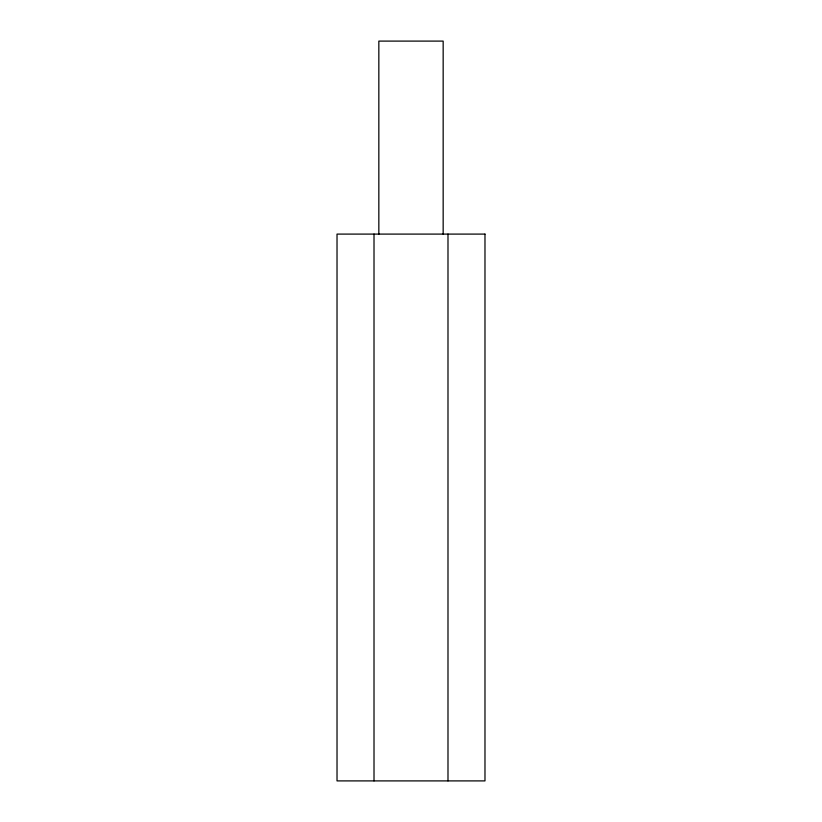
<?xml version="1.0" encoding="UTF-8"?>
<svg xmlns="http://www.w3.org/2000/svg" width="822" height="822" viewBox="0 0 822 822"><rect width="100%" height="100%" fill="white"/><g stroke="black" fill="none" stroke-linecap="round" stroke-linejoin="round"><path stroke-width="1.23" d="M447.99 234.095L447.99 780.9M443.161 234.095L443.161 41.1L378.839 41.1L378.839 234.095M374.01 234.095L374.01 780.9M484.98 234.095L337.02 234.095L337.02 780.9L484.98 780.9L484.98 234.095"/></g></svg>
